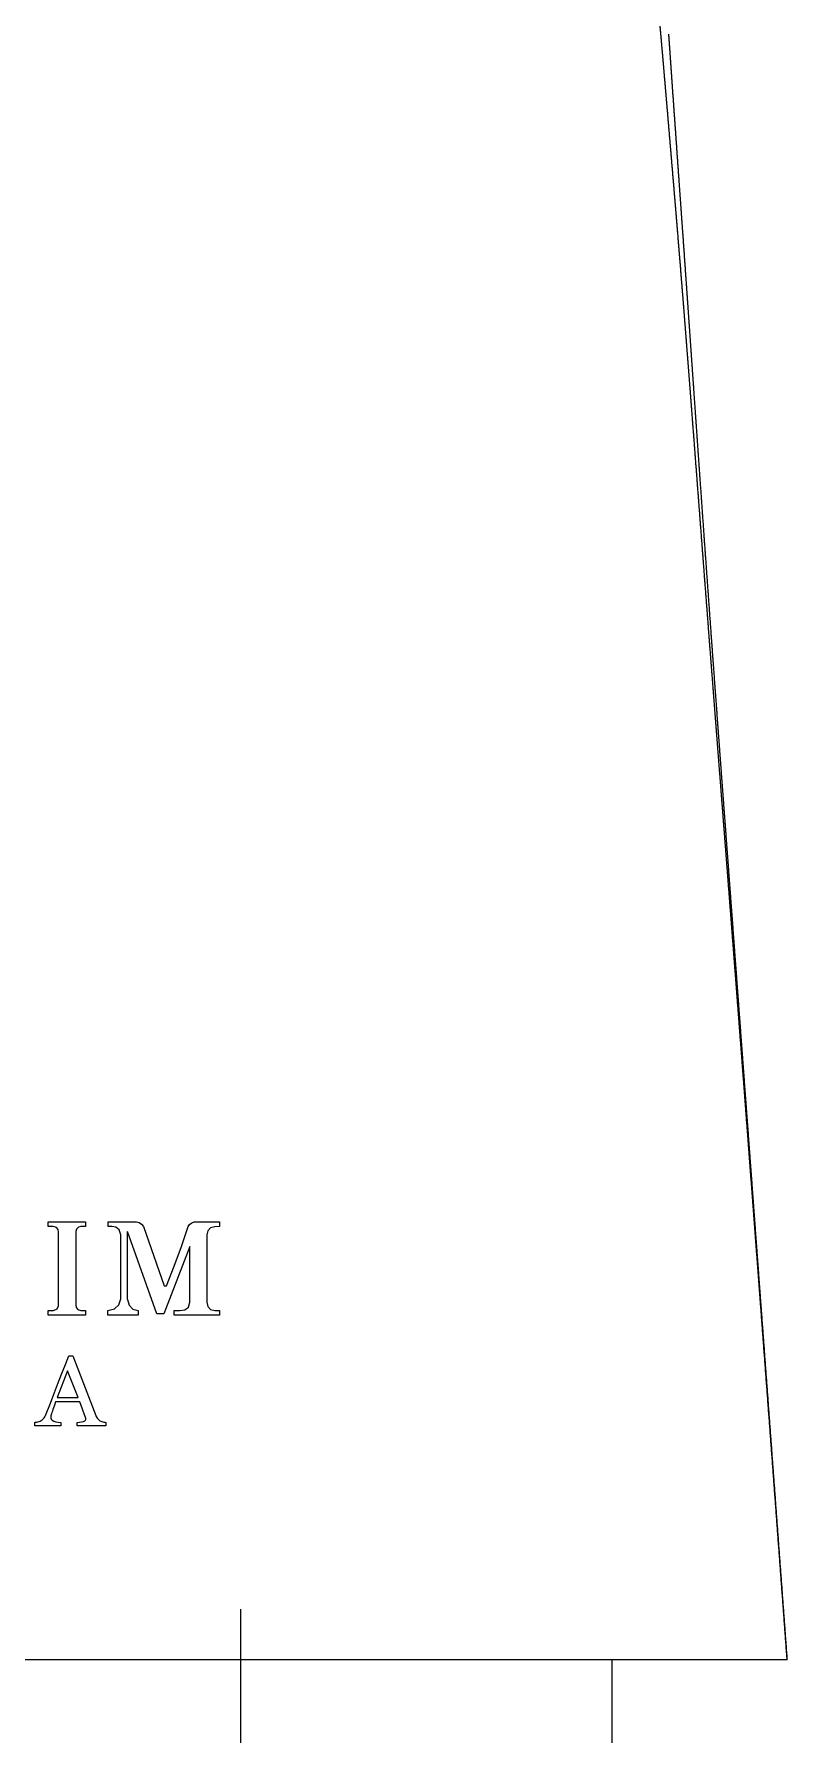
# Model space of a CAD drawing. Extents: x 21489 to 22083, y -3026 to -2606.
# Drawn here: x 21654.4 to 21677, y -2837.2 to -2786.2 of the extents above; entities that cross this region are included whole.
import ezdxf

# ---------------------------------------------------------------- set-up
doc = ezdxf.new("R2010")
doc.units = 0
doc.header["$LTSCALE"] = 7
doc.header["$MEASUREMENT"] = 0
doc.linetypes.add('CENTER', pattern=[2, 1.25, -0.25, 0.25, -0.25])
doc.layers.get('0').update_dxf_attribs({"color": 2, "linetype": 'CONTINUOUS'})
for name, color, linetype in [('CL', 1, 'CENTER'), ('DIM', 2, 'CONTINUOUS'), ('DWG', 7, 'CONTINUOUS')]:
    doc.layers.add(name, color=color, linetype=linetype)

msp = doc.modelspace()

# ---------------------------------------------------------------- linework, layer by layer
at = {"color": 7, "linetype": 'Continuous'}
msp.add_line((21671.7146, -2838.44828), (21671.7146, -2834.94828), dxfattribs=at)
at = {"layer": 'CL'}
msp.add_line((21660.56506, -2833.44869), (21660.56506, -2898.06816), dxfattribs=at)
at = {"layer": 'DIM'}
for p, q in [((21654.79475, -2821.83369), (21655.90952, -2821.83369)), ((21654.79475, -2821.97374), (21654.79475, -2821.83369)), ((21655.90952, -2821.83369), (21655.90952, -2821.97374)), ((21656.58984, -2821.83369), (21657.44103, -2821.83369)), ((21656.58984, -2821.97374), (21656.58984, -2821.83369)), ((21657.44103, -2821.83369), (21657.52238, -2821.85285)), ((21657.52238, -2821.85285), (21657.59358, -2821.89899)), ((21659.0349, -2821.90945), (21659.09889, -2821.85978)), ((21659.09889, -2821.85978), (21659.17447, -2821.83369)), ((21659.17447, -2821.83369), (21659.93671, -2821.83369)), ((21659.93671, -2821.83369), (21659.93671, -2821.97364)), ((21654.94231, -2821.97475), (21654.79475, -2821.97374)), ((21655.04151, -2822.00162), (21654.94231, -2821.97475)), ((21655.09177, -2822.06625), (21655.04151, -2822.00162)), ((21655.1057, -2822.14136), (21655.09177, -2822.06625)), ((21655.1057, -2824.26456), (21655.1057, -2822.14136)), ((21655.62363, -2822.12362), (21655.62008, -2824.30634)), ((21655.64378, -2822.05118), (21655.62363, -2822.12362)), ((21655.6971, -2821.99654), (21655.64378, -2822.05118)), ((21655.77301, -2821.97475), (21655.6971, -2821.99654)), ((21655.90952, -2821.97374), (21655.77301, -2821.97475)), ((21656.70048, -2821.97251), (21656.58984, -2821.97374)), ((21656.82013, -2821.99337), (21656.70048, -2821.97251)), ((21656.92392, -2822.07011), (21656.82013, -2821.99337)), ((21656.96812, -2822.22444), (21656.92392, -2822.07011)), ((21656.96751, -2824.13728), (21656.96812, -2822.22444)), ((21657.17065, -2824.15654), (21657.17065, -2822.12251)), ((21658.05257, -2824.58856), (21657.17089, -2822.12319)), ((21657.59358, -2821.89899), (21657.64842, -2821.97413)), ((21657.64842, -2821.97413), (21658.2697, -2823.75057)), ((21658.79564, -2822.57019), (21658.99657, -2821.97444)), ((21658.99657, -2821.97444), (21659.0349, -2821.90945)), ((21659.58217, -2822.09925), (21659.55224, -2822.22027)), ((21659.55224, -2822.22027), (21659.55224, -2824.239)), ((21659.66463, -2822.01256), (21659.58217, -2822.09925)), ((21659.78853, -2821.97748), (21659.66463, -2822.01256)), ((21659.93671, -2821.97364), (21659.78853, -2821.97748)), ((21659.03845, -2822.57316), (21658.26535, -2824.58856)), ((21658.56872, -2823.16149), (21658.79564, -2822.57019)), ((21659.03845, -2824.239), (21659.03845, -2822.57316)), ((21658.34203, -2823.74915), (21658.56872, -2823.16149)), ((21658.2697, -2823.75057), (21658.34203, -2823.74915)), ((21655.05913, -2824.44549), (21655.09983, -2824.3508)), ((21655.09983, -2824.3508), (21655.1057, -2824.26456)), ((21655.62008, -2824.30634), (21655.63576, -2824.39969)), ((21655.63576, -2824.39969), (21655.68582, -2824.46461)), ((21656.7836, -2824.43967), (21656.91583, -2824.31664)), ((21656.91583, -2824.31664), (21656.96751, -2824.13728)), ((21657.17065, -2824.15654), (21657.21735, -2824.32988)), ((21657.21735, -2824.32988), (21657.33489, -2824.44663)), ((21658.89234, -2824.47167), (21658.9976, -2824.38996)), ((21658.9976, -2824.38996), (21659.03845, -2824.239)), ((21659.55224, -2824.239), (21659.58253, -2824.37545)), ((21659.58253, -2824.37545), (21659.66623, -2824.46234)), ((21654.79475, -2824.49354), (21654.949, -2824.49132)), ((21654.79475, -2824.6337), (21654.79475, -2824.49354)), ((21655.90952, -2824.6337), (21654.79475, -2824.6337)), ((21654.949, -2824.49132), (21655.05913, -2824.44549)), ((21655.68582, -2824.46461), (21655.77484, -2824.49294)), ((21655.77484, -2824.49294), (21655.90952, -2824.49354)), ((21655.90952, -2824.49354), (21655.90952, -2824.6337)), ((21656.5802, -2824.49354), (21656.7836, -2824.43967)), ((21656.5802, -2824.6337), (21656.5802, -2824.49354)), ((21657.4893, -2824.6337), (21656.5802, -2824.6337)), ((21657.33489, -2824.44663), (21657.4893, -2824.49354)), ((21657.4893, -2824.49354), (21657.4893, -2824.6337)), ((21658.26535, -2824.58856), (21658.05257, -2824.58856)), ((21658.57416, -2824.6337), (21658.57416, -2824.49354)), ((21658.57416, -2824.49354), (21658.74647, -2824.49536)), ((21659.93671, -2824.6337), (21658.57416, -2824.6337)), ((21658.74647, -2824.49536), (21658.89234, -2824.47167)), ((21659.66623, -2824.46234), (21659.7926, -2824.49305)), ((21659.7926, -2824.49305), (21659.93671, -2824.49354)), ((21659.93671, -2824.49354), (21659.93671, -2824.6337)), ((21655.30722, -2826.11316), (21655.41017, -2825.84831)), ((21655.41017, -2825.84831), (21655.52684, -2825.84831)), ((21655.52684, -2825.84831), (21656.21715, -2827.63453)), ((21655.3735, -2826.29918), (21655.06563, -2827.10203)), ((21655.07453, -2826.71356), (21655.1954, -2826.4016)), ((21655.1954, -2826.4016), (21655.30722, -2826.11316)), ((21655.68711, -2827.10203), (21655.3735, -2826.29918)), ((21654.9525, -2827.02699), (21655.07453, -2826.71356)), ((21654.72979, -2827.58907), (21654.83756, -2827.31885)), ((21654.83756, -2827.31885), (21654.9525, -2827.02699)), ((21654.93153, -2827.45899), (21654.91615, -2827.50565)), ((21654.94804, -2827.40987), (21654.93153, -2827.45899)), ((21654.96689, -2827.35622), (21654.94804, -2827.40987)), ((21654.98907, -2827.29693), (21654.96689, -2827.35622)), ((21655.01479, -2827.23202), (21654.98907, -2827.29693)), ((21655.73982, -2827.23202), (21655.01479, -2827.23202)), ((21655.06563, -2827.10203), (21655.68711, -2827.10203)), ((21655.91188, -2827.69561), (21655.73982, -2827.23202)), ((21654.38856, -2827.84473), (21654.41599, -2827.84158)), ((21654.38856, -2827.94828), (21654.38856, -2827.84473)), ((21655.16763, -2827.94828), (21654.38856, -2827.94828)), ((21654.41599, -2827.84158), (21654.44751, -2827.83594)), ((21654.44751, -2827.83594), (21654.48321, -2827.82767)), ((21654.48321, -2827.82767), (21654.51893, -2827.81767)), ((21654.51893, -2827.81767), (21654.5502, -2827.80533)), ((21654.5502, -2827.80533), (21654.57694, -2827.79089)), ((21654.57694, -2827.79089), (21654.61277, -2827.76415)), ((21654.61277, -2827.76415), (21654.6428, -2827.73661)), ((21654.6428, -2827.73661), (21654.66705, -2827.70821)), ((21654.66705, -2827.70821), (21654.68829, -2827.67582)), ((21654.68829, -2827.67582), (21654.70918, -2827.63619)), ((21654.70918, -2827.63619), (21654.72979, -2827.58907)), ((21654.86956, -2827.69811), (21654.86877, -2827.71627)), ((21654.86877, -2827.71627), (21654.87893, -2827.7522)), ((21654.87192, -2827.67666), (21654.86956, -2827.69811)), ((21654.87581, -2827.65191), (21654.87192, -2827.67666)), ((21654.882, -2827.62319), (21654.87581, -2827.65191)), ((21654.87893, -2827.7522), (21654.90943, -2827.78244)), ((21654.89082, -2827.5891), (21654.882, -2827.62319)), ((21654.90205, -2827.5498), (21654.89082, -2827.5891)), ((21654.91615, -2827.50565), (21654.90205, -2827.5498)), ((21654.90943, -2827.78244), (21654.96043, -2827.8068)), ((21654.96043, -2827.8068), (21655.02432, -2827.82525)), ((21655.02432, -2827.82525), (21655.0934, -2827.83785)), ((21655.0934, -2827.83785), (21655.16763, -2827.84473)), ((21655.16763, -2827.84473), (21655.16763, -2827.94828)), ((21655.65974, -2827.84473), (21655.73113, -2827.83817)), ((21655.65974, -2827.94828), (21655.65974, -2827.84473)), ((21656.52199, -2827.94828), (21655.65974, -2827.94828)), ((21655.73113, -2827.83817), (21655.79408, -2827.82846)), ((21655.79408, -2827.82846), (21655.84865, -2827.81528)), ((21655.84865, -2827.81528), (21655.89054, -2827.79966)), ((21655.89054, -2827.79966), (21655.91563, -2827.78176)), ((21655.91553, -2827.70609), (21655.91188, -2827.69561)), ((21655.91857, -2827.71735), (21655.91553, -2827.70609)), ((21655.91563, -2827.78176), (21655.92398, -2827.76155)), ((21655.92099, -2827.7296), (21655.91857, -2827.71735)), ((21655.92259, -2827.74142), (21655.92099, -2827.7296)), ((21655.92361, -2827.75199), (21655.92259, -2827.74142)), ((21655.92398, -2827.76155), (21655.92361, -2827.75199)), ((21656.21715, -2827.63453), (21656.2324, -2827.67002)), ((21656.2324, -2827.67002), (21656.24883, -2827.70076)), ((21656.24883, -2827.70076), (21656.26654, -2827.72672)), ((21656.26654, -2827.72672), (21656.2877, -2827.74982)), ((21656.2877, -2827.74982), (21656.31345, -2827.77255)), ((21656.31345, -2827.77255), (21656.34427, -2827.79502)), ((21656.34427, -2827.79502), (21656.36886, -2827.80803)), ((21656.36886, -2827.80803), (21656.39789, -2827.81951)), ((21656.39789, -2827.81951), (21656.43138, -2827.82932)), ((21656.43138, -2827.82932), (21656.46564, -2827.8372)), ((21656.46564, -2827.8372), (21656.4958, -2827.84229)), ((21656.4958, -2827.84229), (21656.52199, -2827.84473)), ((21656.52199, -2827.84473), (21656.52199, -2827.94828))]:
    msp.add_line(p, q, dxfattribs=at)
at = {"layer": 'DWG'}
for points, weights, knots in [([(21667.46814, -2771.25823), (21667.60952, -2771.26758), (21667.75084, -2771.27779), (21667.8921, -2771.28886), (21668.02883, -2771.29948), (21668.16538, -2771.31215), (21668.30172, -2771.32686), (21668.431, -2771.34095), (21668.55992, -2771.35799), (21668.68842, -2771.37797), (21668.8113, -2771.39685), (21668.9335, -2771.4197), (21669.0549, -2771.44648), (21669.28837, -2771.49868), (21669.50692, -2771.56684), (21669.70587, -2771.66346), (21669.75615, -2771.6879), (21669.80547, -2771.71423), (21669.85377, -2771.7424), (21669.90204, -2771.77047), (21669.94919, -2771.8004), (21669.99513, -2771.83213), (21670.04612, -2771.86753), (21670.0956, -2771.90502), (21670.14348, -2771.94454), (21670.19198, -2771.98445), (21670.23897, -2772.02612), (21670.28438, -2772.0695), (21670.39929, -2772.18012), (21670.5051, -2772.29948), (21670.60115, -2772.42682), (21670.70473, -2772.56382), (21670.79967, -2772.70693), (21670.88563, -2772.85561), (21670.98118, -2773.0203), (21671.06775, -2773.18988), (21671.14508, -2773.36387), (21671.18675, -2773.45734), (21671.2262, -2773.55176), (21671.26341, -2773.64708), (21671.30298, -2773.74844), (21671.34049, -2773.85057), (21671.37595, -2773.95343), (21671.45159, -2774.17386), (21671.52035, -2774.39653), (21671.58214, -2774.62123), (21671.65085, -2774.87094), (21671.71404, -2775.1221), (21671.7717, -2775.37459), (21671.90072, -2775.94352), (21672.01378, -2776.51583), (21672.11077, -2777.09109), (21672.16534, -2777.41013), (21672.21676, -2777.72969), (21672.26502, -2778.04975), (21672.31652, -2778.3912), (21672.36531, -2778.73305), (21672.41139, -2779.07528), (21672.46006, -2779.43653), (21672.50643, -2779.79809), (21672.5505, -2780.15993), (21672.597, -2780.54171), (21672.64156, -2780.92373), (21672.68419, -2781.30596), (21672.77496, -2782.12275), (21672.85985, -2782.94018), (21672.93885, -2783.7582), (21672.98102, -2784.19282), (21673.02206, -2784.62756), (21673.06195, -2785.06241), (21673.1033, -2785.51329), (21673.14376, -2785.96426), (21673.18333, -2786.4153), (21673.2035, -2786.64484), (21673.22365, -2786.87627), (21673.24384, -2787.10983), (21673.26403, -2787.34338), (21673.28425, -2787.57906), (21673.30457, -2787.81635), (21673.3452, -2788.29094), (21673.38619, -2788.77198), (21673.42757, -2789.25927), (21673.46871, -2789.74377), (21673.51022, -2790.23444), (21673.55198, -2790.73132), (21673.59374, -2791.2282), (21673.63574, -2791.73128), (21673.67785, -2792.24085), (21673.69877, -2792.49396), (21673.71971, -2792.74868), (21673.74065, -2793.005), (21673.76159, -2793.26132), (21673.78253, -2793.51926), (21673.80344, -2793.77888), (21673.84572, -2794.30449), (21673.88745, -2794.83014), (21673.92864, -2795.35584), (21673.94942, -2795.6209), (21673.97021, -2795.88739), (21673.99102, -2796.15503), (21674.01183, -2796.42267), (21674.03266, -2796.69147), (21674.05349, -2796.961), (21674.07432, -2797.23053), (21674.09515, -2797.5008), (21674.11601, -2797.77195), (21674.13687, -2798.04311), (21674.15776, -2798.31516), (21674.17869, -2798.58803), (21674.22085, -2799.1379), (21674.26316, -2799.69114), (21674.30574, -2800.24792), (21674.34832, -2800.80469), (21674.39117, -2801.36501), (21674.43445, -2801.92961), (21674.47794, -2802.497), (21674.52185, -2803.06871), (21674.56631, -2803.64552), (21674.61077, -2804.22233), (21674.65577, -2804.80422), (21674.70115, -2805.38936), (21674.73978, -2805.88742), (21674.77868, -2806.38782), (21674.81782, -2806.89052), (21674.85695, -2807.39322), (21674.89633, -2807.89822), (21674.936, -2808.40663), (21674.96689, -2808.80244), (21674.99795, -2809.20032), (21675.0292, -2809.6003), (21675.06044, -2810.00028), (21675.09185, -2810.40235), (21675.12328, -2810.80513), (21675.18613, -2811.61058), (21675.24904, -2812.41884), (21675.31147, -2813.22368), (21675.3739, -2814.02853), (21675.43585, -2814.82997), (21675.49768, -2815.63225), (21675.55958, -2816.43552), (21675.62136, -2817.23963), (21675.68297, -2818.04415), (21675.74457, -2818.84866), (21675.806, -2819.65358), (21675.86725, -2820.45846), (21675.92851, -2821.26346), (21675.98957, -2822.06842), (21676.05049, -2822.8735), (21676.1114, -2823.67857), (21676.17217, -2824.48376), (21676.2328, -2825.28913), (21676.47501, -2828.50871), (21676.71539, -2831.72843), (21676.95393, -2834.94828)], [1, 0.999987684083, 0.999987684083, 1, 0.999925152163, 0.999925152163, 1, 0.999826306877, 0.999826306877, 1, 0.999651885003, 0.999651885003, 1, 1, 1, 1, 0.999524129697, 0.999524129697, 1, 0.99949582312, 0.99949582312, 1, 0.999424538022, 0.999424538022, 1, 0.999546211624, 0.999546211624, 1, 0.997916826829, 0.997916826829, 1, 0.99873531608, 0.99873531608, 1, 0.999037384839, 0.999037384839, 1, 0.999815184118, 0.999815184118, 1, 0.999865520555, 0.999865520555, 1, 0.999677694541, 0.999677694541, 1, 0.999838784645, 0.999838784645, 1, 0.999739056947, 0.999739056947, 1, 0.999967600176, 0.999967600176, 1, 0.999978996326, 0.999978996326, 1, 0.999986493398, 0.999986493398, 1, 0.999991456767, 0.999991456767, 1, 0.99998268255, 0.99998268255, 1, 0.999997704351, 0.999997704351, 1, 0.999998704827, 0.999998704827, 1, 1, 1, 1, 1, 1, 1, 1, 1, 1, 1, 1, 1, 1, 1, 1, 1, 1, 1, 1, 1, 1, 0.999999635613, 0.999999635613, 1, 1, 1, 1, 1, 1, 1, 1, 1, 1, 1, 1, 1, 1, 1, 1, 1, 1, 1, 1, 1, 1, 1, 1, 1, 1, 1, 1, 1, 1, 1, 1, 1, 1, 1, 1, 1, 1, 1, 1, 1, 1, 1, 1, 1, 1, 1, 1, 1, 1, 1, 1, 1, 1, 1, 0.999999891723, 0.999999891723, 1], [-167.09409259, -167.09409259, -167.09409259, -167.09409259, -166.66902631, -166.66902631, -166.66902631, -166.25762986, -166.25762986, -166.25762986, -165.86753216, -165.86753216, -165.86753216, -165.49463917, -165.49463917, -165.49463917, -162.65056994, -162.65056994, -162.65056994, -162.48287464, -162.48287464, -162.48287464, -162.31539982, -162.31539982, -162.31539982, -162.1292157, -162.1292157, -162.1292157, -161.94084409, -161.94084409, -161.94084409, -161.46283347, -161.46283347, -161.46283347, -160.94792791, -160.94792791, -160.94792791, -160.37700419, -160.37700419, -160.37700419, -160.07003574, -160.07003574, -160.07003574, -159.74364858, -159.74364858, -159.74364858, -159.04463334, -159.04463334, -159.04463334, -158.26772604, -158.26772604, -158.26772604, -156.51783001, -156.51783001, -156.51783001, -155.54682486, -155.54682486, -155.54682486, -154.51088791, -154.51088791, -154.51088791, -153.4173433, -153.4173433, -153.4173433, -152.26354176, -152.26354176, -152.26354176, -149.79809586, -149.79809586, -149.79809586, -148.48808655, -148.48808655, -148.48808655, -147.12975676, -147.12975676, -147.12975676, -146.19110157, -146.19110157, -146.19110157, -145.25244639, -145.25244639, -145.25244639, -143.37513602, -143.37513602, -143.37513602, -141.50857441, -141.50857441, -141.50857441, -139.64201281, -139.64201281, -139.64201281, -138.71487035, -138.71487035, -138.71487035, -137.78772789, -137.78772789, -137.78772789, -136.20580714, -136.20580714, -136.20580714, -135.28142531, -135.28142531, -135.28142531, -134.35704348, -134.35704348, -134.35704348, -133.43266166, -133.43266166, -133.43266166, -132.50827983, -132.50827983, -132.50827983, -130.64558405, -130.64558405, -130.64558405, -128.78288828, -128.78288828, -128.78288828, -126.91100394, -126.91100394, -126.91100394, -125.03911959, -125.03911959, -125.03911959, -123.44580181, -123.44580181, -123.44580181, -121.85248402, -121.85248402, -121.85248402, -120.61206523, -120.61206523, -120.61206523, -119.37164644, -119.37164644, -119.37164644, -116.89113586, -116.89113586, -116.89113586, -114.41062529, -114.41062529, -114.41062529, -111.92709442, -111.92709442, -111.92709442, -109.44356356, -109.44356356, -109.44356356, -106.95971289, -106.95971289, -106.95971289, -104.47586223, -104.47586223, -104.47586223, -94.78982924, -94.78982924, -94.78982924, -94.78982924]), ([(21673.4039, -2786.22422), (21673.40887, -2786.29537), (21673.41336, -2786.35951), (21673.41735, -2786.41666), (21673.45361, -2786.93507), (21673.49041, -2787.45803), (21673.5278, -2787.9865), (21673.56505, -2788.51298), (21673.60284, -2789.04456), (21673.64106, -2789.5811), (21673.67939, -2790.11929), (21673.71812, -2790.66209), (21673.75717, -2791.21014), (21673.77662, -2791.48303), (21673.79614, -2791.75712), (21673.81571, -2792.03234), (21673.83532, -2792.30812), (21673.85499, -2792.58512), (21673.87469, -2792.86329), (21673.91408, -2793.41949), (21673.95368, -2793.98133), (21673.99335, -2794.54602), (21674.0131, -2794.82716), (21674.03289, -2795.10933), (21674.05273, -2795.39238), (21674.07254, -2795.67512), (21674.0924, -2795.9588), (21674.11232, -2796.24337), (21674.1322, -2796.52741), (21674.15214, -2796.81239), (21674.17215, -2797.09825), (21674.19212, -2797.38365), (21674.21218, -2797.66999), (21674.23231, -2797.95719), (21674.27279, -2798.53467), (21674.3136, -2799.11557), (21674.35486, -2799.69998), (21674.39602, -2800.28306), (21674.43761, -2800.86934), (21674.47973, -2801.45905), (21674.52201, -2802.05089), (21674.56479, -2802.64584), (21674.60802, -2803.24331), (21674.65127, -2803.84098), (21674.69498, -2804.44126), (21674.73905, -2805.04307), (21674.7766, -2805.55571), (21674.8144, -2806.06934), (21674.85248, -2806.58433), (21674.89059, -2807.09975), (21674.92895, -2807.61614), (21674.96748, -2808.13311), (21674.99756, -2808.53673), (21675.02775, -2808.94074), (21675.05797, -2809.34476), (21675.0883, -2809.75011), (21675.11867, -2810.15558), (21675.149, -2810.56084), (21675.20977, -2811.37298), (21675.27039, -2812.18449), (21675.33088, -2812.99554), (21675.39131, -2813.80561), (21675.45162, -2814.61534), (21675.51195, -2815.42521), (21675.57235, -2816.23589), (21675.63277, -2817.04663), (21675.69313, -2817.85716), (21675.75351, -2818.668), (21675.81384, -2819.47864), (21675.87411, -2820.2891), (21675.93439, -2821.09966), (21675.99462, -2821.91004), (21676.0548, -2822.72027), (21676.11498, -2823.53047), (21676.17512, -2824.3405), (21676.2352, -2825.1504), (21676.47503, -2828.38309), (21676.71425, -2831.61583), (21676.95284, -2834.84862), (21676.95529, -2834.88184), (21676.95775, -2834.91505), (21676.9602, -2834.94827)], [1, 1, 1, 1, 1, 1, 1, 1, 1, 1, 1, 1, 1, 1, 1, 1, 1, 1, 1, 1, 1, 1, 1, 1, 1, 1, 1, 1, 1, 1, 1, 1, 1, 1, 1, 1, 1, 1, 1, 1, 1, 1, 1, 1, 1, 1, 1, 1, 1, 1, 1, 1, 1, 1, 1, 1, 1, 1, 1, 1, 1, 1, 1, 1, 1, 1, 1, 1, 1, 1, 1, 1, 1, 1, 1, 1, 0.999999987909, 0.999999987909, 1, 1, 1, 1], [0.00191821, 0.00191821, 0.00191821, 0.00191821, 0.23491338, 0.23491338, 0.23491338, 2.11314944, 2.11314944, 2.11314944, 3.98504221, 3.98504221, 3.98504221, 5.86224497, 5.86224497, 5.86224497, 6.79702129, 6.79702129, 6.79702129, 7.73337789, 7.73337789, 7.73337789, 9.60660224, 9.60660224, 9.60660224, 10.53868848, 10.53868848, 10.53868848, 11.46993804, 11.46993804, 11.46993804, 12.39968107, 12.39968107, 12.39968107, 13.32814223, 13.32814223, 13.32814223, 15.19509533, 15.19509533, 15.19509533, 17.05770796, 17.05770796, 17.05770796, 18.92708478, 18.92708478, 18.92708478, 20.79751548, 20.79751548, 20.79751548, 22.3902047, 22.3902047, 22.3902047, 23.98428286, 23.98428286, 23.98428286, 25.22821726, 25.22821726, 25.22821726, 26.47562395, 26.47562395, 26.47562395, 28.97471267, 28.97471267, 28.97471267, 31.47094447, 31.47094447, 31.47094447, 33.96989582, 33.96989582, 33.96989582, 36.46963063, 36.46963063, 36.46963063, 38.96964941, 38.96964941, 38.96964941, 41.46959403, 41.46959403, 41.46959403, 51.19433019, 51.19433019, 51.19433019, 51.29699294, 51.29699294, 51.29699294, 51.29699294])]:
    msp.add_rational_spline(points, weights, degree=3, knots=knots, dxfattribs=at)
for points in [[(21621.97526, -2834.94828), (21649.4646, -2834.94828), (21676.95393, -2834.94828)], [(21676.95393, -2834.94828), (21676.95699, -2834.94828), (21676.96005, -2834.94828)]]:
    msp.add_open_spline(points, degree=2, dxfattribs=at)

doc.saveas('drawing.dxf')
